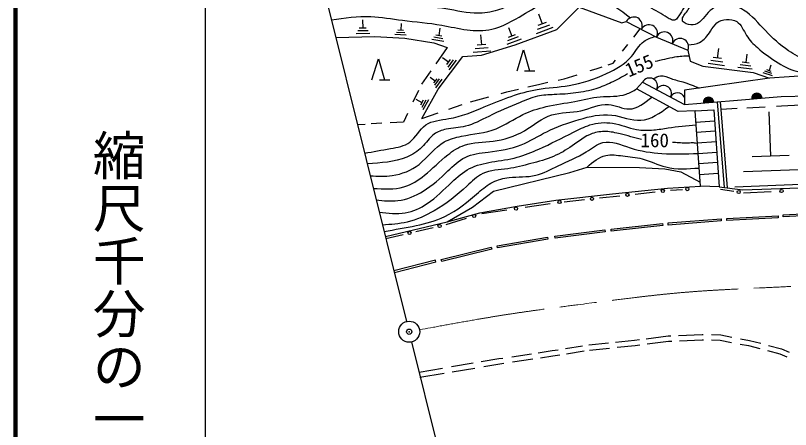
# Model space of a CAD drawing. Units: millimetres, scale not verified. Extents: x 40000 to 680000, y 20000 to 380000.
# Drawn here: x 40000 to 113544, y 262491 to 301772 of the extents above; entities that cross this region are included whole.
import ezdxf
from ezdxf.enums import TextEntityAlignment as Align

# ---------------------------------------------------------------- set-up
doc = ezdxf.new("R2010")
doc.units = ezdxf.units.MM
doc.header["$LTSCALE"] = 1000
doc.header["$PDMODE"] = 32
doc.header["$PDSIZE"] = 500
doc.linetypes.add('CHAIN', pattern=[18.5, 12, -1.5, 3.5, -1.5])
for name, color, linetype, lineweight in [('M-BGD', 7, 'Continuous', 25), ('M-BMK', 2, 'CHAIN', 13), ('M-BMK-SRVR', 3, 'Continuous', 25), ('M-TTL', 2, 'Continuous', 140), ('M-TTL-BAND', 7, 'Continuous', 25)]:
    doc.layers.add(name, color=color, linetype=linetype, lineweight=lineweight)
doc.layers.add('M-OTRS', color=6, linetype='Continuous')
doc.styles.add('@ＭＳ ゴシック', font='')
doc.styles.add('ＭＳ ゴシック', font='')
doc.styles.get('@ＭＳ ゴシック').set_extended_font_data('@MS Gothic')
doc.styles.get('ＭＳ ゴシック').set_extended_font_data('MS Gothic')

msp = doc.modelspace()

# ---------------------------------------------------------------- linework, layer by layer
at = {"layer": 'M-BGD'}
for p, q in [((91359, 300444), (93488, 302565)), ((93488, 302565), (97525, 301064)), ((89621, 301923), (89970, 300968)), ((72933, 301353), (72954, 300573)), ((76599, 301009), (76562, 300370)), ((90679, 300870), (89494, 300434)), ((90362, 301114), (89578, 300823)), ((97525, 301064), (97955, 301189)), ((97955, 301189), (100833, 299723)), ((73618, 300065), (72318, 300041)), ((73451, 300327), (72471, 300309)), ((73274, 300579), (72624, 300567)), ((76959, 300135), (76149, 300174)), ((76832, 300356), (76292, 300383)), ((80274, 300555), (80166, 299876)), ((86796, 300627), (87096, 299813)), ((87416, 298995), (91359, 300444)), ((90996, 300626), (89409, 300045)), ((98663, 299731), (99281, 300513)), ((70397, 299698), (74088, 299784)), ((74088, 299784), (76949, 299620)), ((77076, 299913), (76007, 299966)), ((76949, 299620), (79697, 299175)), ((80659, 299320), (79522, 299504)), ((80552, 299572), (79704, 299712)), ((80446, 299823), (79877, 299920)), ((84137, 299948), (84216, 298997)), ((87972, 299522), (86616, 299029)), ((87705, 299736), (86690, 299358)), ((87427, 299939), (86754, 299687)), ((100833, 299723), (103811, 298483)), ((79697, 299175), (80972, 298747)), ((80972, 298747), (79884, 297190)), ((84862, 298710), (83611, 298615)), ((84626, 299023), (83795, 298962)), ((84216, 298014), (87416, 298995)), ((97595, 298379), (98098, 299016)), ((106713, 298657), (106592, 297738)), ((80122, 294789), (82436, 297884)), ((82436, 297884), (84216, 298014)), ((85099, 298387), (83417, 298257)), ((87591, 296534), (88215, 298526)), ((88215, 298526), (88791, 296519)), ((103811, 298483), (104026, 297440)), ((109407, 298115), (109307, 297306)), ((73830, 295682), (74454, 297675)), ((74454, 297675), (75030, 295667)), ((80531, 297772), (81086, 297365)), ((81259, 297593), (80913, 297127)), ((81539, 297570), (81020, 296876)), ((81808, 297546), (81117, 296615)), ((96248, 297104), (96712, 297261)), ((96712, 297261), (96929, 297537)), ((104026, 297440), (105224, 296970)), ((107284, 297010), (105736, 297209)), ((107138, 297352), (105969, 297496)), ((106982, 297684), (106203, 297783)), ((109637, 297262), (108968, 297350)), ((79413, 296516), (78522, 295242)), ((88291, 296525), (89291, 296513)), ((94548, 296544), (95113, 296719)), ((95113, 296719), (95685, 296913)), ((105224, 296970), (109999, 296360)), ((109910, 296668), (108552, 296845)), ((109773, 296970), (108765, 297102)), ((111775, 296256), (111118, 296484)), ((111717, 296467), (111289, 296622)), ((111685, 297067), (111508, 296549)), ((74530, 295673), (75530, 295661)), ((79339, 295936), (79824, 295580)), ((79977, 295778), (79672, 295372)), ((80217, 295755), (79759, 295151)), ((80456, 295732), (79847, 294920)), ((91497, 295650), (92058, 295772)), ((92058, 295772), (93299, 296157)), ((111545, 295816), (103500, 294691)), ((109999, 296360), (111545, 295816)), ((111822, 296045), (110946, 296346)), ((115791, 296102), (111545, 295816)), ((88624, 295004), (89616, 295239)), ((89616, 295239), (90506, 295434)), ((98944, 294813), (99512, 295446)), ((99512, 295446), (103483, 293325)), ((78243, 294657), (77716, 293556)), ((78549, 292010), (80122, 294789)), ((86080, 294381), (86611, 294526)), ((86611, 294526), (87737, 294794)), ((102891, 292650), (98944, 294813)), ((103500, 294691), (103483, 293325)), ((112654, 294088), (126216, 294392)), ((77983, 293822), (78549, 293505)), ((78682, 293734), (78417, 293267)), ((78942, 293750), (78544, 293045)), ((79203, 293757), (78661, 292814)), ((83181, 293584), (84909, 294059)), ((103483, 293325), (108123, 293704)), ((107274, 285453), (106601, 293580)), ((107578, 285412), (106900, 293605)), ((108123, 293704), (112654, 294088)), ((81121, 292884), (82396, 293317)), ((104482, 292738), (102891, 292650)), ((104482, 292738), (106269, 292808)), ((104991, 285587), (104482, 292738)), ((106269, 292808), (106777, 285520)), ((108496, 292941), (106962, 292856)), ((111127, 293088), (109412, 292993)), ((112703, 293176), (112205, 293148)), ((114517, 293269), (112703, 293176)), ((77200, 292478), (76809, 291662)), ((78549, 292010), (80106, 292539)), ((111491, 292619), (111661, 288427)), ((73175, 291445), (72461, 291402)), ((74778, 291541), (73758, 291480)), ((76809, 291662), (75552, 291587)), ((106343, 291748), (104562, 291621)), ((106409, 290803), (104629, 290677)), ((106481, 289770), (104702, 289644)), ((106550, 288769), (104774, 288642)), ((113412, 288496), (109910, 288358)), ((106616, 287827), (104841, 287700)), ((85354, 285105), (92602, 286860)), ((92602, 286860), (94244, 287395)), ((94244, 287395), (99225, 287341)), ((99225, 287341), (101627, 287216)), ((101627, 287216), (103130, 286926)), ((103130, 286926), (104966, 285949)), ((114345, 287134), (109093, 286928)), ((106689, 286773), (104916, 286647)), ((96647, 284863), (101875, 285396)), ((101875, 285396), (104991, 285587)), ((106777, 285520), (104991, 285587)), ((106777, 285520), (109017, 285218)), ((115269, 285773), (108275, 285487)), ((109017, 285218), (116119, 285499)), ((83381, 283574), (85354, 285105)), ((91281, 284241), (96647, 284863)), ((95432, 284460), (97350, 284674)), ((98789, 284835), (100708, 285050)), ((102147, 285211), (103310, 285277)), ((106893, 285295), (108153, 285100)), ((109098, 284953), (111714, 285072)), ((87611, 283690), (91281, 284241)), ((88380, 283588), (90736, 283941)), ((92074, 284084), (93993, 284299)), ((80960, 282182), (83381, 283574)), ((84064, 283054), (87611, 283690)), ((84258, 282970), (86613, 283323)), ((80854, 281949), (82799, 282532)), ((80960, 282182), (84064, 283054)), ((101920, 282091), (106950, 282490)), ((106950, 282490), (106966, 282290)), ((107495, 282512), (112368, 282767)), ((107506, 282312), (107495, 282512)), ((112379, 282567), (107506, 282312)), ((112368, 282767), (112379, 282567)), ((112840, 282871), (117995, 283106)), ((112850, 282671), (112840, 282871)), ((118004, 282906), (112850, 282671)), ((75097, 280812), (80960, 282182)), ((96511, 281502), (101403, 282052)), ((101425, 281853), (96533, 281303)), ((101403, 282052), (101425, 281853)), ((101936, 281892), (101920, 282091)), ((106966, 282290), (101936, 281892)), ((75144, 280626), (76775, 281004)), ((77999, 281287), (79630, 281665)), ((91189, 280849), (95933, 281449)), ((95958, 281251), (91214, 280651)), ((95933, 281449), (95958, 281251)), ((96533, 281303), (96511, 281502)), ((85702, 279930), (90470, 280741)), ((90504, 280544), (85736, 279733)), ((90470, 280741), (90504, 280544)), ((91214, 280651), (91189, 280849)), ((80409, 278635), (85142, 279786)), ((85190, 279591), (80456, 278440)), ((85142, 279786), (85190, 279591)), ((85736, 279733), (85702, 279930)), ((79850, 278570), (75910, 277537)), ((79901, 278377), (75960, 277344)), ((79901, 278377), (79850, 278570)), ((80456, 278440), (80409, 278635)), ((102909, 271408), (105167, 271512)), ((105167, 271512), (105243, 271510)), ((106043, 271490), (106924, 271467)), ((106924, 271467), (107982, 271264)), ((94399, 270517), (96258, 270705)), ((96929, 270773), (98740, 270956)), ((98740, 270956), (99209, 271016)), ((99843, 271097), (101931, 271363)), ((99930, 270604), (101975, 270865)), ((101931, 271363), (102202, 271376)), ((101975, 270865), (102282, 270879)), ((103002, 270912), (105172, 271012)), ((105172, 271012), (105279, 271009)), ((106060, 270989), (106870, 270968)), ((106870, 270968), (107959, 270760)), ((108793, 271109), (109659, 270942)), ((109659, 270942), (110723, 270667)), ((89601, 269773), (90925, 269972)), ((90925, 269972), (91488, 270061)), ((92197, 270172), (93795, 270422)), ((92280, 269679), (93959, 269942)), ((94463, 270020), (96361, 270213)), ((97100, 270288), (98797, 270460)), ((98797, 270460), (99233, 270515)), ((108778, 270602), (109549, 270454)), ((109549, 270454), (110640, 270172)), ((111359, 269986), (112527, 269683)), ((111470, 270473), (112696, 270156)), ((112696, 270156), (113411, 269825)), ((84204, 268931), (85878, 269213)), ((85878, 269213), (86234, 269267)), ((87102, 269397), (88958, 269676)), ((87173, 268902), (89081, 269189)), ((89815, 269300), (91001, 269478)), ((91001, 269478), (91646, 269579)), ((112527, 269683), (113185, 269378)), ((81385, 268456), (83436, 268801)), ((84427, 268461), (85956, 268719)), ((85956, 268719), (86353, 268779)), ((78302, 267936), (80533, 268312)), ((78385, 267443), (80667, 267828)), ((81432, 267957), (83584, 268319))]:
    msp.add_line(p, q, dxfattribs=at)
for centre in [(103746, 285301), (98070, 284755), (101427, 285131), (108626, 285027), (112695, 285117), (91619, 284073), (94712, 284379), (87497, 283455), (83528, 282751), (80242, 281807), (77387, 281146)]:
    msp.add_circle(centre, 150, dxfattribs=at)
for centre, radius, start, end in [((98675, 300822), 807, 333.00427, 153.00427), ((100113, 300089), 807, 333.00427, 153.00427), ((101577, 299413), 806, 337.40253, 157.40253), ((103066, 298793), 806, 337.40253, 157.40253), ((100174, 295093), 750, 331.8989, 151.8989), ((101498, 294386), 750, 331.8989, 151.8989), ((102821, 293679), 750, 26.72357, 151.8989), ((110361, 293898), 500, 4.75691, 184.75691), ((110361, 293898), 500, 4.75691, 184.75691), ((110361, 293898), 450, 4.75691, 184.75691), ((110361, 293898), 400, 4.75691, 184.75691), ((110361, 293898), 350, 4.75691, 184.75691), ((110361, 293898), 300, 4.75691, 184.75691), ((105776, 293516), 500, 4.75691, 184.75691), ((105776, 293516), 500, 4.75691, 184.75691), ((105776, 293516), 450, 4.75691, 184.75691), ((105776, 293516), 400, 4.75691, 184.75691), ((105776, 293516), 350, 4.75691, 184.75691), ((105776, 293516), 300, 4.75691, 184.75691), ((105776, 293516), 250, 4.75691, 184.75691), ((105776, 293516), 200, 4.75691, 184.75691), ((105776, 293516), 150, 4.75691, 184.75691), ((105776, 293516), 100, 4.75691, 184.75691), ((105776, 293516), 50, 4.75691, 184.75691), ((110361, 293898), 250, 4.75691, 184.75691), ((110361, 293898), 200, 4.75691, 184.75691), ((110361, 293898), 150, 4.75691, 184.75691), ((110361, 293898), 100, 4.75691, 184.75691), ((110361, 293898), 50, 4.75691, 184.75691)]:
    msp.add_arc(centre, radius, start, end, dxfattribs=at)
for points, knots in [([(118786, 298656), (118169, 298396), (117553, 298135), (116898, 297919), (116323, 297730), (115719, 297574), (115143, 297641), (114509, 297714), (113909, 298055), (113358, 298431), (112537, 298993), (111825, 299634), (111159, 300338), (110509, 301025), (109902, 301773), (109089, 302285), (108602, 302592), (108042, 302815), (107472, 302817), (106920, 302819), (106360, 302614), (105927, 302238), (105420, 301796), (105086, 301118), (104502, 300930), (104243, 300847), (103935, 300860), (103648, 300983), (103504, 301045), (103366, 301134), (103309, 301244), (103187, 301480), (103445, 301809), (103661, 302094), (103921, 302438), (104120, 302718), (104186, 303070), (104242, 303374), (104198, 303730), (104026, 304012), (103796, 304388), (103336, 304632), (103226, 305004), (103152, 305255), (103236, 305565), (103322, 305858), (103473, 306374), (103629, 306839), (103767, 307305), (103963, 307971), (104121, 308638), (104602, 309303), (104994, 309843), (105599, 310382), (105305, 310918), (105198, 311113), (104973, 311308), (104797, 311308), (104544, 311310), (104396, 310907), (104275, 310546), (103963, 309604), (103843, 308940), (103564, 308247), (103286, 307558), (102851, 306841), (102640, 306037), (102562, 305735), (102515, 305421), (102587, 305140), (102659, 304859), (102851, 304611), (103038, 304365), (103244, 304093), (103444, 303824), (103522, 303507), (103603, 303180), (103554, 302804), (103415, 302498), (103292, 302226), (103098, 302011), (102933, 301736), (102844, 301588), (102763, 301423), (102623, 301361), (102517, 301315), (102378, 301328), (102255, 301366), (102097, 301414), (101969, 301505), (101837, 301591), (101308, 301941), (100737, 302235), (100187, 302558), (99577, 302916), (98994, 303309), (98391, 303684), (97844, 304024), (97280, 304349), (96677, 304557), (96271, 304696), (95847, 304782), (95429, 304898), (94962, 305027), (94503, 305193), (94034, 305272), (93194, 305415), (92326, 305279), (91445, 305146), (90559, 305011), (89660, 304879), (88933, 304439), (88276, 304042), (87760, 303393), (87116, 302936), (86638, 302596), (86088, 302362), (85519, 302208), (84869, 302033), (84194, 301964), (83527, 301994), (82489, 302042), (81474, 302332), (80444, 302457), (79364, 302589), (78269, 302540), (77179, 302603), (76017, 302671), (74861, 302867), (73703, 302858), (72898, 302852), (72093, 302747), (71287, 302674), (70753, 302626), (70219, 302592), (69685, 302558)], [0, 0, 0, 0, 1, 1, 1, 2, 2, 2, 3, 3, 3, 4, 4, 4, 5, 5, 5, 6, 6, 6, 7, 7, 7, 8, 8, 8, 9, 9, 9, 10, 10, 10, 11, 11, 11, 12, 12, 12, 13, 13, 13, 14, 14, 14, 15, 15, 15, 16, 16, 16, 17, 17, 17, 18, 18, 18, 19, 19, 19, 20, 20, 20, 21, 21, 21, 22, 22, 22, 23, 23, 23, 24, 24, 24, 25, 25, 25, 26, 26, 26, 27, 27, 27, 28, 28, 28, 29, 29, 29, 30, 30, 30, 31, 31, 31, 32, 32, 32, 33, 33, 33, 34, 34, 34, 35, 35, 35, 36, 36, 36, 37, 37, 37, 38, 38, 38, 39, 39, 39, 40, 40, 40, 41, 41, 41, 42, 42, 42, 43, 43, 43, 44, 44, 44, 45, 45, 45, 45]), ([(69986, 301348), (71229, 301536), (72471, 301724), (73709, 301678), (74710, 301641), (75708, 301451), (76710, 301318), (77960, 301152), (79218, 301075), (80451, 300857), (81249, 300715), (82037, 300515), (82850, 300412), (83636, 300312), (84447, 300304), (85209, 300476), (86252, 300710), (87205, 301280), (88139, 301828), (88864, 302254), (89577, 302666), (90327, 303050), (91093, 303443), (91898, 303805), (92742, 303900), (93589, 303995), (94477, 303819), (95280, 303499), (96417, 303047), (97387, 302306), (98357, 301565)], [0, 0, 0, 0, 1, 1, 1, 2, 2, 2, 3, 3, 3, 4, 4, 4, 5, 5, 5, 6, 6, 6, 7, 7, 7, 8, 8, 8, 9, 9, 9, 10, 10, 10, 10]), ([(103847, 298994), (104226, 299031), (104606, 299067), (104924, 299223), (105355, 299434), (105675, 299864), (105957, 300298), (106141, 300581), (106308, 300866), (106555, 301062), (106802, 301257), (107128, 301363), (107466, 301391), (107812, 301419), (108169, 301365), (108438, 301198), (108878, 300924), (109079, 300347), (109374, 299872), (109654, 299421), (110019, 299063), (110403, 298726), (111014, 298190), (111672, 297710), (112379, 297275), (113001, 296893), (113662, 296547), (114364, 296435), (114851, 296357), (115359, 296393), (115860, 296485), (116687, 296638), (117496, 296948), (118290, 296932), (119175, 296915), (120041, 296493), (120907, 296072)], [0, 0, 0, 0, 1, 1, 1, 2, 2, 2, 3, 3, 3, 4, 4, 4, 5, 5, 5, 6, 6, 6, 7, 7, 7, 8, 8, 8, 9, 9, 9, 10, 10, 10, 11, 11, 11, 12, 12, 12, 12]), ([(73131, 288710), (73940, 288855), (74749, 289000), (75596, 289149), (76244, 289262), (76913, 289378), (77414, 289751), (77997, 290186), (78351, 290972), (78932, 291387), (79524, 291810), (80352, 291848), (81125, 291985), (82326, 292199), (83395, 292652), (84478, 293100), (85324, 293450), (86179, 293798), (87050, 294100), (87850, 294376), (88663, 294615), (89493, 294757), (90497, 294929), (91525, 294960), (92526, 295126), (93756, 295331), (94944, 295741), (96099, 296270), (96982, 296674), (97845, 297148), (98460, 297896), (98855, 298377), (99148, 298971), (99632, 299318), (99942, 299540), (100330, 299661), (100718, 299781)], [0, 0, 0, 0, 1, 1, 1, 2, 2, 2, 3, 3, 3, 4, 4, 4, 5, 5, 5, 6, 6, 6, 7, 7, 7, 8, 8, 8, 9, 9, 9, 10, 10, 10, 11, 11, 11, 12, 12, 12, 12]), ([(100702, 297432), (101005, 297500), (101307, 297569), (101610, 297640), (101932, 297715), (102254, 297794), (102580, 297847), (103022, 297917), (103470, 297939), (103918, 297961)], [0, 0, 0, 0, 1, 1, 1, 2, 2, 2, 3, 3, 3, 3]), ([(98084, 296222), (97574, 295945), (97065, 295668), (96541, 295418), (96068, 295192), (95583, 294988), (95084, 294828), (94463, 294630), (93821, 294500), (93175, 294419), (92496, 294333), (91813, 294301), (91126, 294269), (90589, 294243), (90049, 294218), (89529, 294103), (88961, 293977), (88417, 293744), (87876, 293516), (86875, 293093), (85885, 292688), (84907, 292203), (84182, 291844), (83464, 291441), (82693, 291260), (82099, 291121), (81475, 291114), (80861, 290981), (80452, 290893), (80048, 290749), (79721, 290509), (79274, 290181), (78971, 289675), (78572, 289273), (78164, 288863), (77656, 288560), (77125, 288341), (75953, 287857), (74668, 287779), (73383, 287701)], [0, 0, 0, 0, 1, 1, 1, 2, 2, 2, 3, 3, 3, 4, 4, 4, 5, 5, 5, 6, 6, 6, 7, 7, 7, 8, 8, 8, 9, 9, 9, 10, 10, 10, 11, 11, 11, 12, 12, 12, 13, 13, 13, 13]), ([(100516, 295760), (100747, 295894), (100978, 296028), (101216, 296052), (101540, 296085), (101878, 295914), (102212, 295790), (102591, 295651), (102964, 295573), (103332, 295465), (103851, 295312), (104360, 295097), (104869, 294883)], [0, 0, 0, 0, 1, 1, 1, 2, 2, 2, 3, 3, 3, 4, 4, 4, 4]), ([(73666, 286564), (74364, 286527), (75062, 286489), (75752, 286587), (76663, 286715), (77560, 287078), (78294, 287649), (79148, 288313), (79781, 289260), (80692, 289774), (81181, 290050), (81749, 290202), (82322, 290316), (83443, 290541), (84581, 290625), (85609, 291026), (86488, 291370), (87288, 291947), (88154, 292369), (88852, 292710), (89593, 292950), (90348, 293123), (91248, 293330), (92166, 293441), (93070, 293621), (93870, 293781), (94657, 293994), (95479, 294061), (96312, 294128), (97180, 294045), (97949, 294312), (98294, 294432), (98619, 294623), (98944, 294813)], [0, 0, 0, 0, 1, 1, 1, 2, 2, 2, 3, 3, 3, 4, 4, 4, 5, 5, 5, 6, 6, 6, 7, 7, 7, 8, 8, 8, 9, 9, 9, 10, 10, 10, 11, 11, 11, 11]), ([(73964, 285366), (74957, 285301), (75950, 285235), (76863, 285512), (77567, 285725), (78223, 286142), (78812, 286612), (79586, 287230), (80245, 287940), (81021, 288553), (81501, 288932), (82026, 289274), (82593, 289470), (83447, 289766), (84396, 289729), (85313, 289843), (86363, 289975), (87372, 290305), (88291, 290838), (89172, 291348), (89972, 292045), (90900, 292336), (91759, 292606), (92729, 292530), (93653, 292740), (94548, 292944), (95399, 293418), (96282, 293333), (96940, 293270), (97615, 292897), (98244, 292904), (99000, 292912), (99690, 293469), (100381, 294026)], [0, 0, 0, 0, 1, 1, 1, 2, 2, 2, 3, 3, 3, 4, 4, 4, 5, 5, 5, 6, 6, 6, 7, 7, 7, 8, 8, 8, 9, 9, 9, 10, 10, 10, 11, 11, 11, 11]), ([(74234, 284279), (74922, 284203), (75610, 284126), (76286, 284208), (77135, 284310), (77964, 284661), (78700, 285115), (79561, 285646), (80294, 286318), (81034, 287023), (81546, 287511), (82061, 288014), (82673, 288314), (83332, 288637), (84103, 288724), (84864, 288819), (85948, 288954), (87013, 289106), (87994, 289499), (88828, 289833), (89602, 290342), (90413, 290750), (91391, 291242), (92424, 291587), (93486, 291899), (94499, 292196), (95538, 292463), (96582, 292330), (97524, 292211), (98469, 291768), (99355, 291829), (100284, 291893), (101147, 292513), (102010, 293133)], [0, 0, 0, 0, 1, 1, 1, 2, 2, 2, 3, 3, 3, 4, 4, 4, 5, 5, 5, 6, 6, 6, 7, 7, 7, 8, 8, 8, 9, 9, 9, 10, 10, 10, 11, 11, 11, 11]), ([(74521, 283127), (75353, 283016), (76185, 282905), (76990, 283044), (77723, 283170), (78433, 283504), (79061, 283924), (79925, 284503), (80635, 285245), (81395, 285957), (81920, 286448), (82469, 286924), (83097, 287248), (83741, 287580), (84469, 287751), (85196, 287878), (86009, 288020), (86821, 288107), (87605, 288317), (88314, 288508), (89000, 288800), (89675, 289104), (90782, 289603), (91863, 290135), (92941, 290688), (93452, 290950), (93962, 291217), (94510, 291387), (95201, 291602), (95953, 291662), (96667, 291549), (97441, 291426), (98170, 291099), (98938, 290960), (99470, 290863), (100021, 290857), (100561, 290909), (101024, 290953), (101480, 291040), (101937, 291111), (102811, 291246), (103694, 291325), (104577, 291403)], [0, 0, 0, 0, 1, 1, 1, 2, 2, 2, 3, 3, 3, 4, 4, 4, 5, 5, 5, 6, 6, 6, 7, 7, 7, 8, 8, 8, 9, 9, 9, 10, 10, 10, 11, 11, 11, 12, 12, 12, 13, 13, 13, 14, 14, 14, 14]), ([(99403, 289996), (98734, 290184), (98065, 290371), (97387, 290538), (96939, 290649), (96488, 290751), (96026, 290766), (95588, 290780), (95140, 290716), (94730, 290570), (94026, 290319), (93434, 289827), (92811, 289394), (92255, 289006), (91675, 288665), (91059, 288404), (90370, 288111), (89636, 287917), (88911, 287724), (88187, 287531), (87472, 287338), (86718, 287233), (85904, 287119), (85046, 287108), (84337, 286768), (83780, 286500), (83316, 286029), (82841, 285586), (81872, 284683), (80858, 283897), (79733, 283248), (78925, 282783), (78059, 282388), (77156, 282174), (76398, 281994), (75613, 281942), (74829, 281890)], [0, 0, 0, 0, 1, 1, 1, 2, 2, 2, 3, 3, 3, 4, 4, 4, 5, 5, 5, 6, 6, 6, 7, 7, 7, 8, 8, 8, 9, 9, 9, 10, 10, 10, 11, 11, 11, 12, 12, 12, 12]), ([(74978, 281291), (75987, 281460), (76995, 281630), (78006, 281845), (78942, 282045), (79880, 282284), (80732, 282687), (81912, 283245), (82929, 284119), (83944, 284990), (84374, 285358), (84803, 285726), (85298, 285972), (85769, 286207), (86298, 286331), (86833, 286391), (87687, 286486), (88554, 286416), (89364, 286610), (90104, 286788), (90797, 287186), (91498, 287521), (92397, 287951), (93309, 288279), (94168, 288832), (94689, 289167), (95190, 289585), (95739, 289718), (96541, 289912), (97446, 289499), (98324, 289219), (99349, 288892), (100338, 288746), (101346, 288683), (102472, 288612), (103622, 288643), (104771, 288675)], [0, 0, 0, 0, 1, 1, 1, 2, 2, 2, 3, 3, 3, 4, 4, 4, 5, 5, 5, 6, 6, 6, 7, 7, 7, 8, 8, 8, 9, 9, 9, 10, 10, 10, 11, 11, 11, 12, 12, 12, 12]), ([(102358, 289763), (102545, 289752), (102733, 289741), (102920, 289725), (103148, 289707), (103377, 289683), (103606, 289686), (103835, 289689), (104065, 289719), (104293, 289709), (104451, 289702), (104608, 289675), (104765, 289648)], [0, 0, 0, 0, 1, 1, 1, 2, 2, 2, 3, 3, 3, 4, 4, 4, 4]), ([(94244, 287395), (94800, 287875), (95356, 288355), (96005, 288497), (96513, 288609), (97077, 288514), (97628, 288447), (98259, 288370), (98873, 288330), (99467, 288175), (100224, 287977), (100947, 287593), (101705, 287399), (102719, 287139), (103794, 287221), (104869, 287302)], [0, 0, 0, 0, 1, 1, 1, 2, 2, 2, 3, 3, 3, 4, 4, 4, 5, 5, 5, 5])]:
    msp.add_open_spline(points, degree=3, knots=knots, dxfattribs=at)
at = {"layer": 'M-BMK'}
msp.add_open_spline([(78345, 271948), (81142, 272466), (83939, 272983), (86749, 273418), (89563, 273853), (92390, 274206), (95218, 274565), (98036, 274923), (100855, 275288), (103684, 275520), (106514, 275753), (109354, 275853), (112193, 275994), (115254, 276147), (118312, 276347), (121373, 276412), (125038, 276491), (128706, 276378), (132373, 276280), (135448, 276198), (138522, 276128), (141593, 275977), (145182, 275801), (148766, 275516), (152344, 275175), (155836, 274843), (159321, 274457), (162803, 274041), (165218, 273752), (167632, 273448), (170043, 273125), (170444, 273071), (170846, 273017), (171248, 272964), (171650, 272910), (172052, 272858), (172454, 272803), (173581, 272650), (174707, 272481), (175832, 272312)], degree=3, knots=[0, 0, 0, 0, 1, 1, 1, 2, 2, 2, 3, 3, 3, 4, 4, 4, 5, 5, 5, 6, 6, 6, 7, 7, 7, 8, 8, 8, 9, 9, 9, 10, 10, 10, 11, 11, 11, 12, 12, 12, 13, 13, 13, 13], dxfattribs=at)
at = {"layer": 'M-BMK-SRVR'}
for p, q in [((64433, 323659), (77107, 272737)), ((77587, 270808), (87837, 229624))]:
    msp.add_line(p, q, dxfattribs=at)
msp.add_circle((77361, 271770), 1000, dxfattribs=at)
at = {"layer": 'M-OTRS'}
msp.add_point((77360, 271768), dxfattribs=at)
at = {"layer": 'M-TTL'}
msp.add_line((40000, 380000), (40000, 20000), dxfattribs=at)
at = {"layer": 'M-TTL-BAND'}
msp.add_line((58000, 370000), (58000, 20000), dxfattribs=at)

# ---------------------------------------------------------------- texts
at = {"layer": 'M-BGD', "style": 'ＭＳ ゴシック'}
for s, rotation, p in [('155', 22.941, (98355, 295527)), ('160', 359.814, (99311, 288883))]:
    msp.add_text(s, height=1320, rotation=rotation, dxfattribs=at).set_placement(p, align=Align.BOTTOM_LEFT)
at = {"layer": 'M-TTL-BAND', "style": '@ＭＳ ゴシック'}
msp.add_text('縮尺千分の一', height=3666, rotation=270, dxfattribs=at).set_placement((49777, 261030), align=Align.MIDDLE_RIGHT)

doc.saveas('drawing.dxf')
